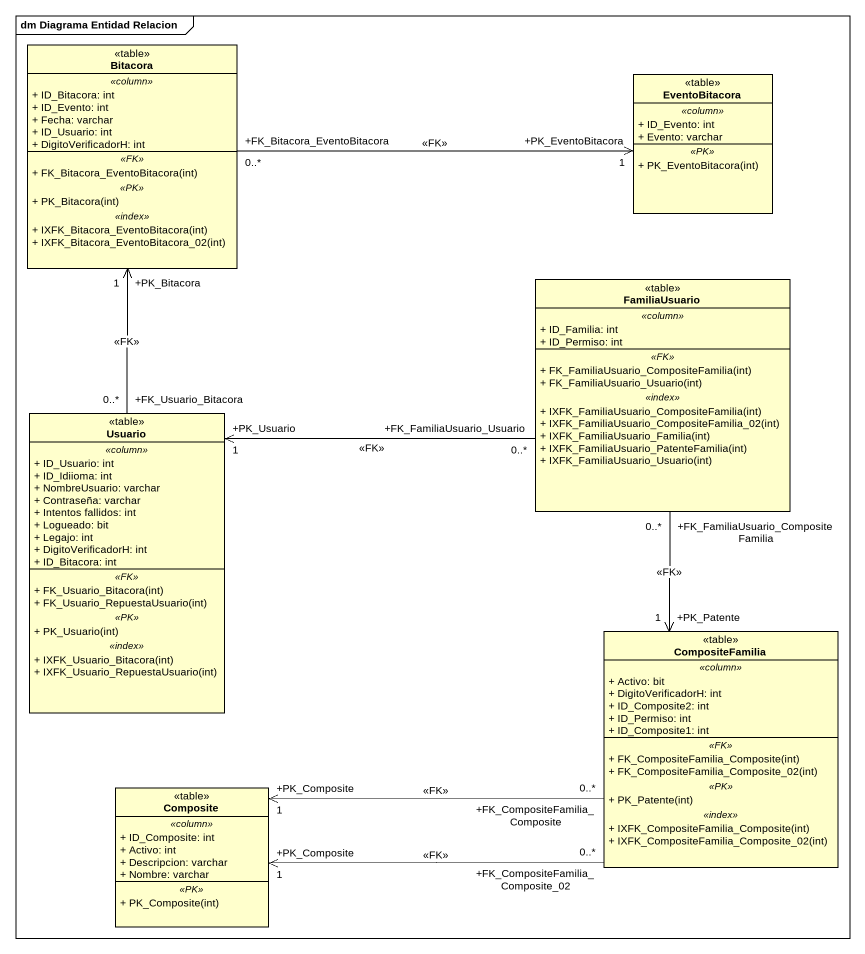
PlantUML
@startuml
mainframe dm Diagrama Entidad Relacion
hide circle
hide empty members
skinparam classAttributeIconSize 0
class Bitacora <<table>> {
  .. <<column>> ..
  + ID_Bitacora: int
  + ID_Evento: int
  + Fecha: varchar
  + ID_Usuario: int
  + DigitoVerificadorH: int
  .. <<FK>> ..
  + FK_Bitacora_EventoBitacora(int)
  .. <<PK>> ..
  + PK_Bitacora(int)
  .. <<index>> ..
  + IXFK_Bitacora_EventoBitacora(int)
  + IXFK_Bitacora_EventoBitacora_02(int)
}
class EventoBitacora <<table>> {
  .. <<column>> ..
  + ID_Evento: int
  + Evento: varchar
  .. <<PK>> ..
  + PK_EventoBitacora(int)
}
class FamiliaUsuario <<table>> {
  .. <<column>> ..
  + ID_Familia: int
  + ID_Permiso: int
  .. <<FK>> ..
  + FK_FamiliaUsuario_CompositeFamilia(int)
  + FK_FamiliaUsuario_Usuario(int)
  .. <<index>> ..
  + IXFK_FamiliaUsuario_CompositeFamilia(int)
  + IXFK_FamiliaUsuario_CompositeFamilia_02(int)
  + IXFK_FamiliaUsuario_Familia(int)
  + IXFK_FamiliaUsuario_PatenteFamilia(int)
  + IXFK_FamiliaUsuario_Usuario(int)
}
class Usuario <<table>> {
  .. <<column>> ..
  + ID_Usuario: int
  + ID_Idiioma: int
  + NombreUsuario: varchar
  + Contraseña: varchar
  + Intentos fallidos: int
  + Logueado: bit
  + Legajo: int
  + DigitoVerificadorH: int
  + ID_Bitacora: int
  .. <<FK>> ..
  + FK_Usuario_Bitacora(int)
  + FK_Usuario_RepuestaUsuario(int)
  .. <<PK>> ..
  + PK_Usuario(int)
  .. <<index>> ..
  + IXFK_Usuario_Bitacora(int)
  + IXFK_Usuario_RepuestaUsuario(int)
}
class CompositeFamilia <<table>> {
  .. <<column>> ..
  + Activo: bit
  + DigitoVerificadorH: int
  + ID_Composite2: int
  + ID_Permiso: int
  + ID_Composite1: int
  .. <<FK>> ..
  + FK_CompositeFamilia_Composite(int)
  + FK_CompositeFamilia_Composite_02(int)
  .. <<PK>> ..
  + PK_Patente(int)
  .. <<index>> ..
  + IXFK_CompositeFamilia_Composite(int)
  + IXFK_CompositeFamilia_Composite_02(int)
}
class Composite <<table>> {
  .. <<column>> ..
  + ID_Composite: int
  + Activo: int
  + Descripcion: varchar
  + Nombre: varchar
  .. <<PK>> ..
  + PK_Composite(int)
}
Bitacora "+FK_Bitacora_EventoBitacora\n0..*" -right-> "+PK_EventoBitacora\n1" EventoBitacora : <<FK>>
FamiliaUsuario "+FK_FamiliaUsuario_Usuario\n0..*" -left-> "+PK_Usuario\n1" Usuario : <<FK>>
FamiliaUsuario "+FK_FamiliaUsuario_CompositeFamilia\n0..*" --> "+PK_Patente\n1" CompositeFamilia : <<FK>>
Usuario "+FK_Usuario_Bitacora\n0..*" -up-> "+PK_Bitacora\n1" Bitacora : <<FK>>
CompositeFamilia "+FK_CompositeFamilia_Composite\n0..*" -left-> "+PK_Composite\n1" Composite : <<FK>>
CompositeFamilia "+FK_CompositeFamilia_Composite_02\n0..*" -left-> "+PK_Composite\n1" Composite : <<FK>>
@enduml
